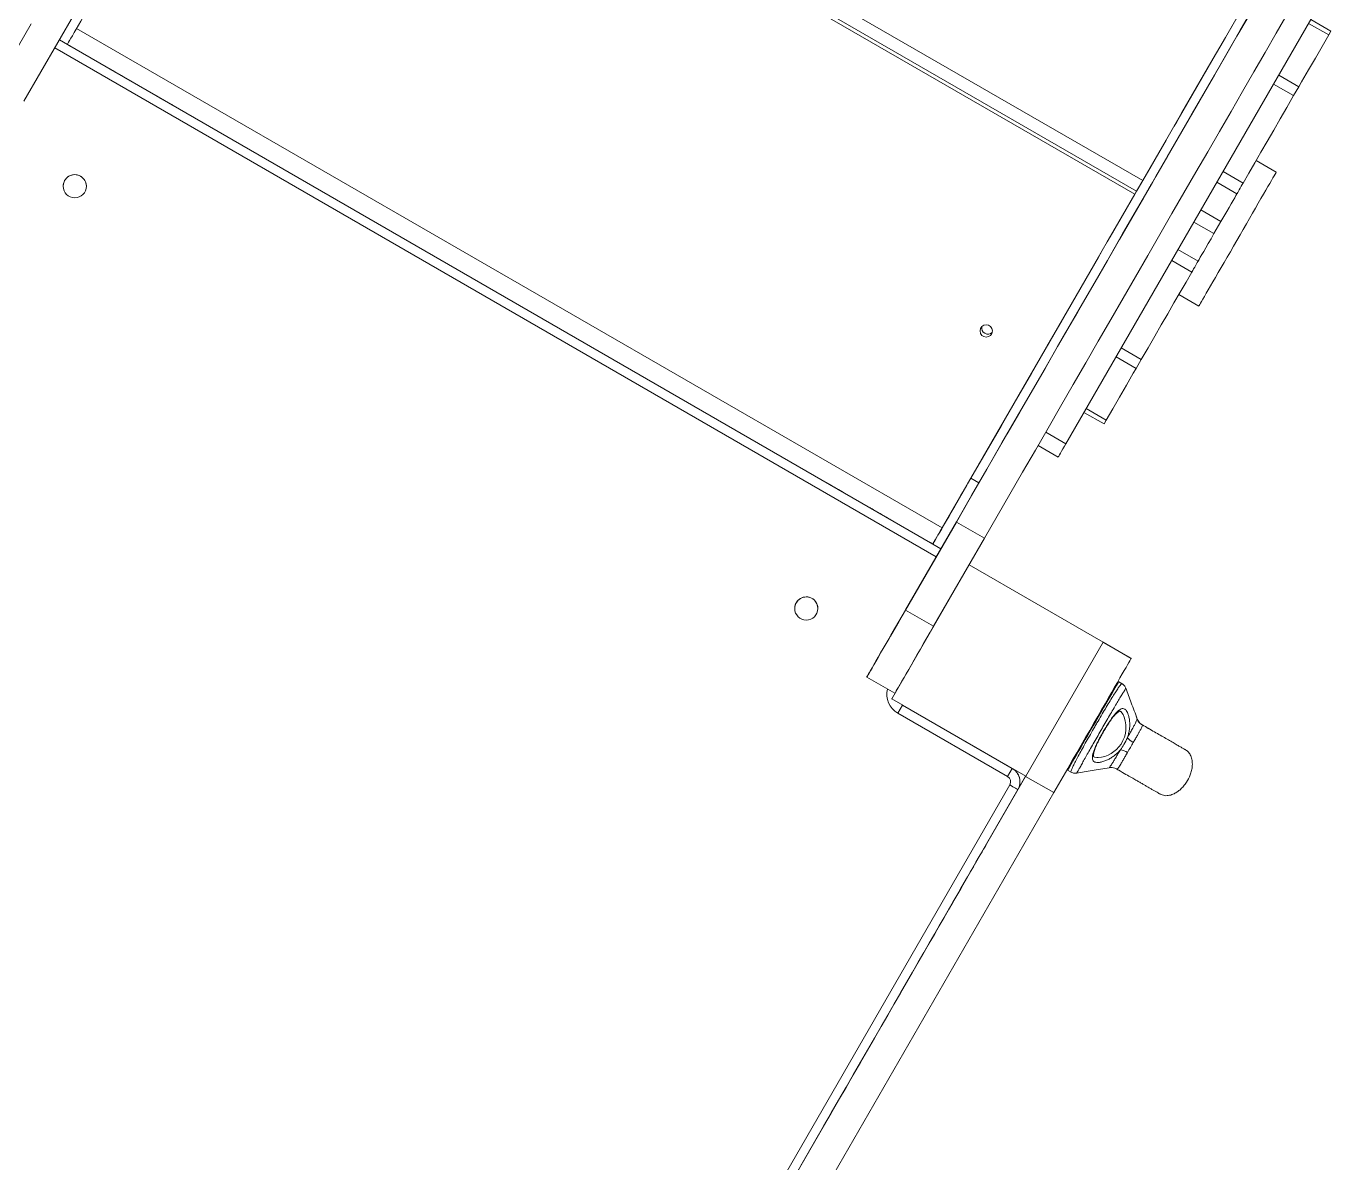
# Model space of a CAD drawing. Header units: millimetres. Extents: x -12977 to 11786, y -11805 to 10558.
# Drawn here: x -6508 to -5665, y 3029 to 3764 of the extents above; entities that cross this region are included whole.
import ezdxf

# ---------------------------------------------------------------- set-up
doc = ezdxf.new("R2010")
doc.units = ezdxf.units.MM
doc.layers.add('DIKOM_ОБЪЕКТ', color=7, linetype='Continuous')

msp = doc.modelspace()

# ---------------------------------------------------------------- linework, layer by layer
at = {"layer": 'DIKOM_ОБЪЕКТ', "color": 7, "linetype": 'Continuous', "lineweight": 15}
for p, q in [((-6346.128, 3987.223), (-5786.679, 3664.225)), ((-5791.774, 3655.399), (-6351.223, 3978.397)), ((-5790.656, 3657.34), (-6350.103, 3980.337)), ((-5764.681, 3702.324), (-5691.117, 3829.734)), ((-5666.322, 3788.595), (-5836.322, 3494.146)), ((-6476.972, 3772.502), (-6509.845, 3715.565)), ((-6555.167, 3679.049), (-6505.167, 3765.651)), ((-6475.795, 3762.639), (-5916.345, 3439.64)), ((-5666.442, 3758.422), (-5679.417, 3765.914)), ((-5665.018, 3760.888), (-5677.994, 3768.38)), ((-6481.786, 3752.267), (-6486.938, 3755.241)), ((-5666.442, 3758.422), (-5665.018, 3760.888)), ((-5920.135, 3421.069), (-6489.938, 3750.045)), ((-5922.334, 3429.269), (-6481.786, 3752.268)), ((-6481.786, 3752.268), (-5922.334, 3429.268)), ((-6481.785, 3752.269), (-5922.334, 3429.269)), ((-5922.334, 3429.282), (-6481.78, 3752.278)), ((-5685.759, 3724.949), (-5698.741, 3732.444)), ((-5689.093, 3719.173), (-5702.076, 3726.669)), ((-5685.759, 3724.949), (-5689.093, 3719.173)), ((-5764.681, 3702.324), (-5766.341, 3699.448)), ((-5786.679, 3664.225), (-5771.588, 3690.36)), ((-5721.726, 3662.657), (-5734.706, 3670.151)), ((-5700.343, 3669.703), (-5713.328, 3677.2)), ((-5790.664, 3657.345), (-5786.689, 3664.231)), ((-5780.752, 3662.457), (-5784.228, 3656.436)), ((-5725.762, 3655.665), (-5738.743, 3663.159)), ((-5807.72, 3627.782), (-5791.774, 3655.399)), ((-5791.774, 3655.399), (-5790.656, 3657.34)), ((-5736.077, 3637.789), (-5749.062, 3645.286)), ((-5740.589, 3629.973), (-5753.574, 3637.47)), ((-5736.077, 3637.789), (-5740.589, 3629.973)), ((-5750.904, 3612.118), (-5763.885, 3619.613)), ((-5892.967, 3480.131), (-5815.236, 3614.765)), ((-5813.264, 3618.179), (-5815.236, 3614.765)), ((-5754.941, 3605.128), (-5767.92, 3612.622)), ((-5763.328, 3590.598), (-5750.343, 3583.101)), ((-5787.573, 3548.601), (-5800.556, 3556.096)), ((-5803.889, 3550.322), (-5790.907, 3542.827)), ((-5787.573, 3548.601), (-5790.907, 3542.827)), ((-5824.625, 3514.408), (-5811.649, 3506.916)), ((-5810.226, 3509.381), (-5823.202, 3516.872)), ((-5810.226, 3509.381), (-5811.649, 3506.916)), ((-5836.322, 3494.146), (-5849.309, 3501.644)), ((-5841.323, 3485.488), (-5854.308, 3492.985)), ((-5892.967, 3480.131), (-5894.856, 3476.861)), ((-5916.345, 3439.64), (-5900.4, 3467.258)), ((-5892.557, 3468.836), (-5897.752, 3471.836)), ((-5907.129, 3443.595), (-5940.002, 3386.659)), ((-5907.127, 3443.502), (-5940, 3386.565)), ((-5888.941, 3433.002), (-5907.127, 3443.502)), ((-5888.941, 3433.002), (-5921.813, 3376.065)), ((-5922.334, 3429.267), (-5922.334, 3429.283)), ((-5922.334, 3429.277), (-5922.334, 3429.269)), ((-5922.334, 3429.277), (-5922.334, 3429.276)), ((-5922.334, 3429.269), (-5922.334, 3429.276)), ((-5922.334, 3429.269), (-5922.334, 3429.269)), ((-5917.135, 3426.265), (-5922.334, 3429.267)), ((-5898.897, 3415.742), (-5948.897, 3329.14)), ((-5898.897, 3415.742), (-5898.903, 3415.746)), ((-5812.294, 3365.742), (-5898.897, 3415.742)), ((-5921.813, 3376.065), (-5940, 3386.565)), ((-5945.25, 3377.522), (-5949.751, 3369.728)), ((-5862.294, 3279.14), (-5812.294, 3365.742)), ((-5812.401, 3365.803), (-5812.351, 3365.887)), ((-5812.351, 3365.887), (-5812.349, 3365.774)), ((-5794.165, 3355.387), (-5812.351, 3365.887)), ((-5794.16, 3355.171), (-5812.338, 3365.666)), ((-5794.16, 3355.173), (-5812.337, 3365.668)), ((-5794.161, 3355.195), (-5812.328, 3365.684)), ((-5794.161, 3355.22), (-5812.317, 3365.702)), ((-5794.162, 3355.241), (-5812.308, 3365.718)), ((-5794.162, 3355.241), (-5794.171, 3355.225)), ((-5794.161, 3355.195), (-5794.17, 3355.179)), ((-5794.165, 3355.387), (-5794.162, 3355.241)), ((-5794.161, 3355.22), (-5794.161, 3355.195)), ((-5794.16, 3355.173), (-5794.16, 3355.171)), ((-5965, 3343.271), (-5965.002, 3343.35)), ((-5946.814, 3332.771), (-5965, 3343.271)), ((-5799.947, 3338.903), (-5802.22, 3340.215)), ((-5802.214, 3340.212), (-5802.208, 3340.222)), ((-5799.935, 3338.91), (-5802.208, 3340.222)), ((-5948.897, 3329.14), (-5948.948, 3329.169)), ((-5948.897, 3329.14), (-5862.294, 3279.14)), ((-5942.023, 3325.165), (-5945.023, 3319.968)), ((-5942.27, 3325.314), (-5942.023, 3325.165)), ((-5942.023, 3325.166), (-5942.252, 3325.303)), ((-5942.023, 3325.166), (-5942.023, 3325.165)), ((-5871.009, 3284.166), (-5942.023, 3325.166)), ((-5942.023, 3325.165), (-5871.009, 3284.165)), ((-5874.009, 3278.968), (-5945.023, 3319.968)), ((-5786.945, 3312.268), (-5786.934, 3312.242)), ((-5871.009, 3284.165), (-5874.009, 3278.968)), ((-5871.009, 3284.165), (-5871.009, 3284.166)), ((-5835.22, 3283.057), (-5832.943, 3281.743)), ((-5808.308, 3284.735), (-5808.279, 3284.767)), ((-5808.304, 3284.73), (-5808.293, 3284.752)), ((-5803.296, 3283.824), (-5803.335, 3283.843)), ((-6212.545, 2684.607), (-5872.545, 3273.504)), ((-5862.346, 3279.054), (-6212.347, 2672.836)), ((-5866.821, 3271.558), (-5862.406, 3279.204)), ((-5866.011, 3275.711), (-5866.012, 3275.712)), ((-5844.16, 3268.554), (-5862.346, 3279.054)), ((-5867.349, 3270.505), (-6207.349, 2681.607)), ((-5844.16, 3268.554), (-6194.16, 2662.336))]:
    msp.add_line(p, q, dxfattribs=at)
at = {"layer": 'DIKOM_ОБЪЕКТ', "color": 7, "linetype": 'Continuous', "lineweight": 15, "flags": 128}
for points in [[(-6457.205, 3794.836), (-6459.359, 3791.105), (-6461.493, 3787.408), (-6463.593, 3783.771), (-6465.642, 3780.223), (-6467.625, 3776.789), (-6469.527, 3773.494), (-6471.335, 3770.364), (-6473.033, 3767.422), (-6474.611, 3764.689), (-6476.057, 3762.187), (-6477.358, 3759.933), (-6478.506, 3757.944), (-6479.493, 3756.236), (-6480.311, 3754.821), (-6480.952, 3753.709), (-6481.414, 3752.909), (-6481.694, 3752.428), (-6481.786, 3752.267)], [(-5907.129, 3443.595), (-5897.294, 3460.63), (-5887.463, 3477.659), (-5877.636, 3494.677), (-5867.82, 3511.679), (-5858.017, 3528.659), (-5848.229, 3545.612), (-5838.46, 3562.532), (-5828.713, 3579.414), (-5818.991, 3596.253), (-5809.297, 3613.043), (-5799.634, 3629.778), (-5790.007, 3646.454), (-5780.415, 3663.065), (-5770.865, 3679.606), (-5761.359, 3696.071), (-5751.899, 3712.455), (-5742.489, 3728.754), (-5733.13, 3744.961), (-5723.829, 3761.072), (-5714.585, 3777.081)], [(-5897.752, 3471.836), (-5887.901, 3488.9), (-5878.055, 3505.953), (-5868.219, 3522.989), (-5858.395, 3540.005), (-5848.587, 3556.993), (-5838.797, 3573.948), (-5829.029, 3590.866), (-5819.287, 3607.74), (-5809.572, 3624.566), (-5799.889, 3641.337), (-5790.24, 3658.049), (-5780.629, 3674.696), (-5771.058, 3691.272), (-5761.531, 3707.773), (-5752.051, 3724.193), (-5742.619, 3740.527), (-5733.242, 3756.769), (-5723.919, 3772.915)], [(-5888.941, 3433.002), (-5880.712, 3447.254), (-5872.489, 3461.498), (-5864.273, 3475.727), (-5856.069, 3489.935), (-5847.883, 3504.115), (-5839.716, 3518.26), (-5831.573, 3532.364), (-5823.457, 3546.42), (-5815.373, 3560.422), (-5807.324, 3574.362), (-5799.315, 3588.235), (-5791.348, 3602.034), (-5783.427, 3615.751), (-5775.557, 3629.383), (-5767.74, 3642.92), (-5759.982, 3656.358), (-5752.285, 3669.69), (-5744.652, 3682.909), (-5737.088, 3696.009), (-5729.595, 3708.985), (-5722.179, 3721.831), (-5714.841, 3734.539), (-5707.585, 3747.104), (-5700.416, 3759.522), (-5693.335, 3771.784)], [(-5907.127, 3443.502), (-5898.899, 3457.754), (-5890.675, 3471.998), (-5882.46, 3486.227), (-5874.257, 3500.435), (-5866.069, 3514.615), (-5857.902, 3528.76), (-5849.759, 3542.864), (-5841.644, 3556.92), (-5833.56, 3570.922), (-5825.511, 3584.862), (-5817.501, 3598.735), (-5809.534, 3612.534), (-5801.613, 3626.251), (-5793.743, 3639.883), (-5785.927, 3653.42), (-5778.168, 3666.858), (-5770.471, 3680.19), (-5762.838, 3693.408), (-5755.274, 3706.509), (-5747.781, 3719.485), (-5740.365, 3732.331), (-5733.027, 3745.039), (-5725.771, 3757.604), (-5718.602, 3770.022)], [(-5666.442, 3758.422), (-5670.707, 3751.032), (-5675.05, 3743.511), (-5679.461, 3735.871), (-5683.933, 3728.125), (-5685.765, 3724.952)], [(-6481.787, 3752.276), (-6480.965, 3751.801), (-6480.379, 3751.464), (-6480.084, 3751.293), (-6480.107, 3751.307), (-6480.446, 3751.503), (-6481.069, 3751.863), (-6481.762, 3752.263)], [(-6454.939, 3736.78), (-6454.778, 3736.686), (-6454.3, 3736.41), (-6453.528, 3735.964), (-6452.497, 3735.369), (-6451.257, 3734.653), (-6449.865, 3733.849), (-6448.386, 3732.995), (-6446.891, 3732.132), (-6445.447, 3731.299), (-6444.124, 3730.535), (-6442.982, 3729.875), (-6442.076, 3729.352), (-6441.446, 3728.989), (-6441.124, 3728.803), (-6441.124, 3728.804), (-6441.447, 3728.99), (-6442.075, 3729.353), (-6442.982, 3729.877), (-6444.124, 3730.537), (-6445.447, 3731.3), (-6446.891, 3732.134), (-6448.387, 3732.998), (-6449.865, 3733.852), (-6451.257, 3734.655), (-6452.497, 3735.371), (-6453.527, 3735.965), (-6454.299, 3736.411), (-6454.778, 3736.687), (-6454.939, 3736.78)], [(-6423.763, 3718.774), (-6423.599, 3718.679), (-6423.12, 3718.402), (-6422.355, 3717.96), (-6421.35, 3717.38), (-6420.172, 3716.7), (-6418.893, 3715.961), (-6417.593, 3715.211), (-6416.355, 3714.496), (-6415.254, 3713.861), (-6414.363, 3713.346), (-6413.736, 3712.984), (-6413.412, 3712.797), (-6413.412, 3712.798), (-6413.735, 3712.985), (-6414.363, 3713.347), (-6415.255, 3713.862), (-6416.354, 3714.497), (-6417.593, 3715.212), (-6418.893, 3715.963), (-6420.172, 3716.701), (-6421.351, 3717.382), (-6422.354, 3717.961), (-6423.12, 3718.403), (-6423.6, 3718.68), (-6423.763, 3718.774)], [(-5689.093, 3719.173), (-5693.474, 3711.586), (-5697.782, 3704.123), (-5702.013, 3696.798), (-5706.156, 3689.622), (-5710.205, 3682.608), (-5714.155, 3675.769), (-5717.997, 3669.114), (-5721.726, 3662.657)], [(-5700.343, 3669.703), (-5700.431, 3669.551), (-5700.693, 3669.096), (-5701.128, 3668.341), (-5701.733, 3667.292), (-5702.505, 3665.957), (-5703.436, 3664.344), (-5704.52, 3662.465), (-5705.751, 3660.333), (-5707.119, 3657.963), (-5708.615, 3655.371), (-5710.228, 3652.576), (-5711.947, 3649.598), (-5713.761, 3646.457), (-5715.655, 3643.175), (-5717.618, 3639.776), (-5719.634, 3636.283), (-5721.691, 3632.721), (-5723.774, 3629.114), (-5725.867, 3625.488), (-5727.957, 3621.869), (-5730.028, 3618.281), (-5732.066, 3614.751), (-5734.057, 3611.302), (-5735.988, 3607.959), (-5737.843, 3604.745), (-5739.611, 3601.683), (-5741.278, 3598.795), (-5742.835, 3596.101), (-5744.268, 3593.619), (-5745.568, 3591.366), (-5746.727, 3589.36), (-5747.736, 3587.614), (-5748.587, 3586.139), (-5749.276, 3584.947), (-5749.797, 3584.046), (-5750.146, 3583.441), (-5750.321, 3583.138), (-5750.343, 3583.101)], [(-5780.75, 3662.409), (-5780.845, 3662.245), (-5781.119, 3661.77), (-5781.543, 3661.035), (-5782.07, 3660.121), (-5782.644, 3659.127), (-5783.202, 3658.16), (-5783.685, 3657.325), (-5784.039, 3656.712), (-5784.226, 3656.388), (-5784.226, 3656.388), (-5784.039, 3656.712), (-5783.685, 3657.325), (-5783.203, 3658.161), (-5782.644, 3659.128), (-5782.07, 3660.122), (-5781.543, 3661.036), (-5781.119, 3661.77), (-5780.845, 3662.245), (-5780.75, 3662.409)], [(-5725.762, 3655.665), (-5725.6, 3655.947), (-5725.275, 3656.511), (-5724.809, 3657.318), (-5724.236, 3658.31), (-5723.596, 3659.419), (-5722.933, 3660.566), (-5722.295, 3661.671), (-5721.726, 3662.657)], [(-5725.762, 3655.665), (-5726.397, 3654.565), (-5727.222, 3653.135), (-5728.236, 3651.376), (-5729.438, 3649.293), (-5730.826, 3646.889), (-5732.396, 3644.166), (-5734.147, 3641.131), (-5736.077, 3637.789)], [(-5740.589, 3629.973), (-5742.518, 3626.633), (-5744.27, 3623.601), (-5745.841, 3620.882), (-5747.229, 3618.48), (-5748.43, 3616.399), (-5749.445, 3614.643), (-5750.27, 3613.216), (-5750.904, 3612.118)], [(-5754.941, 3605.128), (-5754.371, 3606.114), (-5753.733, 3607.219), (-5753.071, 3608.366), (-5752.431, 3609.475), (-5751.858, 3610.467), (-5751.393, 3611.273), (-5751.067, 3611.837), (-5750.904, 3612.118)], [(-5754.941, 3605.128), (-5758.669, 3598.669), (-5762.512, 3592.013), (-5766.46, 3585.171), (-5770.511, 3578.156), (-5774.654, 3570.979), (-5778.883, 3563.652), (-5783.192, 3556.189), (-5787.573, 3548.601)], [(-5790.913, 3542.83), (-5792.735, 3539.675), (-5797.206, 3531.929), (-5801.617, 3524.29), (-5805.959, 3516.769), (-5810.226, 3509.381)], [(-5836.322, 3494.146), (-5837.298, 3492.457), (-5838.236, 3490.832), (-5839.1, 3489.335), (-5839.858, 3488.023), (-5840.479, 3486.946), (-5840.942, 3486.147), (-5841.227, 3485.654), (-5841.323, 3485.488)], [(-5990.75, 3468.774), (-5990.586, 3468.679), (-5990.108, 3468.402), (-5989.342, 3467.96), (-5988.338, 3467.38), (-5987.159, 3466.7), (-5985.88, 3465.961), (-5984.58, 3465.211), (-5983.342, 3464.496), (-5982.242, 3463.861), (-5981.351, 3463.346), (-5980.723, 3462.984), (-5980.399, 3462.797), (-5980.399, 3462.798), (-5980.723, 3462.985), (-5981.35, 3463.347), (-5982.242, 3463.862), (-5983.341, 3464.497), (-5984.58, 3465.212), (-5985.88, 3465.963), (-5987.159, 3466.701), (-5988.338, 3467.382), (-5989.342, 3467.961), (-5990.107, 3468.403), (-5990.587, 3468.68), (-5990.75, 3468.774)], [(-5897.752, 3471.836), (-5899.906, 3468.105), (-5902.041, 3464.408), (-5904.14, 3460.771), (-5906.189, 3457.223), (-5908.172, 3453.788), (-5910.075, 3450.494), (-5911.882, 3447.364), (-5913.581, 3444.422), (-5915.159, 3441.689), (-5916.604, 3439.186), (-5917.906, 3436.933), (-5919.054, 3434.944), (-5920.04, 3433.236), (-5920.858, 3431.821), (-5921.5, 3430.709), (-5921.962, 3429.909), (-5922.241, 3429.428), (-5922.334, 3429.267)], [(-5963.037, 3452.78), (-5962.875, 3452.687), (-5962.397, 3452.41), (-5961.624, 3451.964), (-5960.595, 3451.369), (-5959.354, 3450.653), (-5957.962, 3449.849), (-5956.484, 3448.995), (-5954.988, 3448.132), (-5953.545, 3447.299), (-5952.222, 3446.535), (-5951.079, 3445.875), (-5950.173, 3445.352), (-5949.544, 3444.989), (-5949.222, 3444.803), (-5949.221, 3444.804), (-5949.543, 3444.99), (-5950.173, 3445.353), (-5951.079, 3445.877), (-5952.222, 3446.537), (-5953.545, 3447.301), (-5954.988, 3448.134), (-5956.484, 3448.998), (-5957.962, 3449.851), (-5959.355, 3450.655), (-5960.595, 3451.371), (-5961.625, 3451.965), (-5962.397, 3452.411), (-5962.875, 3452.687), (-5963.037, 3452.78)], [(-5922.342, 3429.3), (-5920.814, 3431.945), (-5917.507, 3437.672), (-5916.364, 3439.651)], [(-5922.334, 3429.277), (-5923.052, 3429.691), (-5923.674, 3430.05), (-5924.014, 3430.246), (-5924.036, 3430.259), (-5923.742, 3430.089), (-5923.156, 3429.75), (-5922.334, 3429.276)], [(-5965.002, 3343.35), (-5964.906, 3343.515), (-5964.621, 3344.009), (-5964.15, 3344.827), (-5963.494, 3345.964), (-5962.659, 3347.41), (-5961.652, 3349.155), (-5960.48, 3351.185), (-5959.152, 3353.485), (-5957.679, 3356.037), (-5956.071, 3358.823), (-5954.341, 3361.821), (-5952.501, 3365.007), (-5950.567, 3368.358), (-5948.552, 3371.848), (-5946.472, 3375.451), (-5944.343, 3379.139), (-5942.181, 3382.885), (-5940.002, 3386.659)], [(-5940, 3386.565), (-5942.179, 3382.791), (-5944.341, 3379.046), (-5946.47, 3375.358), (-5948.55, 3371.755), (-5950.565, 3368.265), (-5952.499, 3364.915), (-5954.339, 3361.729), (-5956.07, 3358.733), (-5957.677, 3355.948), (-5959.151, 3353.397), (-5960.478, 3351.097), (-5961.651, 3349.068), (-5962.657, 3347.325), (-5963.492, 3345.879), (-5964.148, 3344.744), (-5964.62, 3343.927), (-5964.904, 3343.435), (-5965, 3343.271)], [(-5945.252, 3377.558), (-5945.343, 3377.4), (-5945.609, 3376.939), (-5946.028, 3376.212), (-5946.566, 3375.279), (-5947.181, 3374.214), (-5947.821, 3373.105), (-5948.436, 3372.041), (-5948.974, 3371.108), (-5949.395, 3370.382), (-5949.661, 3369.921), (-5949.752, 3369.764), (-5949.66, 3369.922), (-5949.394, 3370.383), (-5948.975, 3371.109), (-5948.436, 3372.042), (-5947.822, 3373.107), (-5947.181, 3374.216), (-5946.567, 3375.28), (-5946.028, 3376.213), (-5945.609, 3376.94), (-5945.343, 3377.4), (-5945.252, 3377.558)], [(-5945.25, 3377.486), (-5945.341, 3377.328), (-5945.607, 3376.867), (-5946.026, 3376.14), (-5946.565, 3375.207), (-5947.179, 3374.143), (-5947.82, 3373.033), (-5948.434, 3371.969), (-5948.973, 3371.036), (-5949.392, 3370.31), (-5949.658, 3369.849), (-5949.75, 3369.692), (-5949.659, 3369.85), (-5949.393, 3370.311), (-5948.973, 3371.037), (-5948.435, 3371.97), (-5947.82, 3373.035), (-5947.18, 3374.144), (-5946.565, 3375.208), (-5946.027, 3376.141), (-5945.607, 3376.868), (-5945.341, 3377.328), (-5945.25, 3377.486)], [(-5921.813, 3376.065), (-5923.992, 3372.291), (-5926.155, 3368.546), (-5928.284, 3364.858), (-5930.364, 3361.255), (-5932.379, 3357.765), (-5934.313, 3354.415), (-5936.152, 3351.229), (-5937.883, 3348.233), (-5939.491, 3345.448), (-5940.964, 3342.897), (-5942.292, 3340.597), (-5943.464, 3338.568), (-5944.471, 3336.825), (-5945.305, 3335.379), (-5945.962, 3334.244), (-5946.433, 3333.427), (-5946.718, 3332.935), (-5946.814, 3332.771)], [(-5794.16, 3355.171), (-5794.251, 3355.012), (-5794.525, 3354.538), (-5794.979, 3353.75), (-5795.613, 3352.651), (-5796.424, 3351.245), (-5797.409, 3349.538), (-5798.566, 3347.536), (-5799.887, 3345.245), (-5801.371, 3342.674), (-5803.011, 3339.833), (-5804.801, 3336.732), (-5806.735, 3333.382), (-5808.805, 3329.796), (-5811.004, 3325.986), (-5813.324, 3321.967), (-5815.756, 3317.753), (-5818.293, 3313.359), (-5820.924, 3308.802), (-5823.64, 3304.098), (-5826.429, 3299.265), (-5829.285, 3294.319), (-5832.194, 3289.28), (-5835.147, 3284.165), (-5838.133, 3278.993), (-5841.141, 3273.783), (-5844.16, 3268.554)], [(-5802.22, 3340.215), (-5802.22, 3340.215), (-5802.31, 3340.058), (-5802.58, 3339.59), (-5803.027, 3338.816), (-5803.647, 3337.743), (-5804.431, 3336.386), (-5805.372, 3334.756), (-5806.459, 3332.874), (-5807.681, 3330.758), (-5809.023, 3328.433), (-5810.471, 3325.924), (-5812.01, 3323.259), (-5813.623, 3320.466), (-5815.291, 3317.577), (-5816.997, 3314.622), (-5818.721, 3311.635)], [(-5818.195, 3291.775), (-5817.855, 3291.542), (-5816.421, 3291.209), (-5815.412, 3291.177), (-5813.367, 3291.402), (-5811.072, 3291.992), (-5809.068, 3292.77), (-5807.013, 3293.844), (-5805.261, 3295.028), (-5803.569, 3296.466), (-5802.045, 3298.099), (-5800.681, 3299.938), (-5799.427, 3302.155), (-5798.474, 3304.485), (-5797.845, 3306.845), (-5797.519, 3309.156), (-5797.518, 3312.262), (-5797.933, 3315.054), (-5798.571, 3317.255), (-5799.388, 3319.07), (-5800.89, 3320.939), (-5800.89, 3320.939)], [(-5818.721, 3311.635), (-5820.446, 3308.647), (-5822.152, 3305.693), (-5823.82, 3302.804), (-5825.432, 3300.011), (-5826.971, 3297.346), (-5828.42, 3294.837), (-5829.762, 3292.512), (-5830.983, 3290.397), (-5832.07, 3288.515), (-5833.01, 3286.886), (-5833.793, 3285.527), (-5834.412, 3284.456), (-5834.859, 3283.681), (-5835.129, 3283.214), (-5835.22, 3283.057)], [(-5867.349, 3270.505), (-5867.449, 3270.562), (-5867.744, 3270.733), (-5868.224, 3271.01), (-5868.871, 3271.383), (-5869.658, 3271.838), (-5870.557, 3272.356), (-5871.531, 3272.919), (-5872.545, 3273.504)], [(-6007.927, 3027.005), (-6002.895, 3035.72), (-5997.904, 3044.364), (-5992.96, 3052.928), (-5988.068, 3061.402), (-5983.233, 3069.774), (-5978.462, 3078.037), (-5973.762, 3086.179), (-5969.135, 3094.19), (-5964.59, 3102.063), (-5960.129, 3109.787), (-5955.761, 3117.354), (-5951.488, 3124.754), (-5947.316, 3131.978), (-5943.251, 3139.019), (-5939.296, 3145.867), (-5935.458, 3152.515), (-5931.739, 3158.955), (-5928.144, 3165.18), (-5924.679, 3171.181), (-5921.346, 3176.953), (-5918.15, 3182.488), (-5915.094, 3187.779), (-5912.182, 3192.82), (-5909.419, 3197.606), (-5906.805, 3202.131), (-5904.346, 3206.389), (-5902.043, 3210.376), (-5899.901, 3214.087), (-5897.92, 3217.516), (-5896.103, 3220.661), (-5894.452, 3223.518), (-5892.971, 3226.083), (-5891.659, 3228.353), (-5890.519, 3230.326), (-5889.552, 3231.999), (-5888.761, 3233.37), (-5888.143, 3234.438), (-5887.701, 3235.201), (-5887.436, 3235.659), (-5887.347, 3235.811)], [(-5887.347, 3235.811), (-5887.436, 3235.656), (-5887.701, 3235.196), (-5888.143, 3234.429), (-5888.76, 3233.358), (-5889.552, 3231.984), (-5890.52, 3230.308), (-5891.659, 3228.333), (-5892.97, 3226.06), (-5894.452, 3223.492), (-5896.102, 3220.632), (-5897.919, 3217.485), (-5899.9, 3214.052), (-5902.043, 3210.339), (-5904.345, 3206.349), (-5906.805, 3202.088), (-5909.418, 3197.561), (-5912.181, 3192.772), (-5915.093, 3187.729), (-5918.148, 3182.435), (-5921.344, 3176.898), (-5924.677, 3171.124), (-5928.143, 3165.12), (-5931.737, 3158.894), (-5935.456, 3152.452), (-5939.295, 3145.802), (-5943.249, 3138.951), (-5947.315, 3131.909), (-5951.486, 3124.682), (-5955.759, 3117.281), (-5960.128, 3109.713), (-5964.588, 3101.988), (-5969.133, 3094.113), (-5973.76, 3086.1), (-5978.461, 3077.957), (-5983.231, 3069.694), (-5988.065, 3061.32), (-5992.958, 3052.846), (-5997.903, 3044.281), (-6002.893, 3035.635), (-6007.925, 3026.92)]]:
    msp.add_lwpolyline(points, dxfattribs=at)
at = {"layer": 'DIKOM_ОБЪЕКТ', "color": 7, "linetype": 'Continuous', "lineweight": 15}
for centre, radius in [((-6476.986, 3660.583), 7.5), ((-5887.824, 3567.019), 3.991), ((-6004.135, 3387.583), 7.5)]:
    msp.add_circle(centre, radius, dxfattribs=at)
for centre, radius, start, end in [((-6476.985, 3660.583), 7.5, 59.99708, 181.185362), ((-6476.984, 3660.583), 7.499, 1.17682, 60.004219), ((-5886.709, 3568.974), 4.003, 166.519207, 313.582205), ((-6004.135, 3387.582), 7.5, 60.0043, 181.178143), ((-6004.134, 3387.584), 7.498, 1.173811, 60.007228), ((-5938.024, 3332.092), 13.999, 165.779231, 240.000955), ((-5782.384, 3317.695), 19.739, 223.908331, 238.22265), ((-5805.785, 3277.147), 19.725, 61.798768, 76.127143), ((-5876.004, 3275.509), 9.995, 1.163808, 60.01278), ((-5876.009, 3275.505), 10, 329.998773, 60.002593), ((-5876.01, 3275.504), 4.001, 330.013563, 59.996682)]:
    msp.add_arc(centre, radius, start, end, dxfattribs=at)
for points, knots in [([(-5802.214, 3340.205), (-5802.224, 3340.213), (-5802.281, 3340.259), (-5802.405, 3340.284), (-5802.553, 3340.281), (-5802.669, 3340.244), (-5802.745, 3340.204), (-5802.777, 3340.175), (-5802.785, 3340.168)], [0, 0, 0, 0, 0.06120234, 0.35586456, 0.58776614, 0.78379429, 0.94805517, 1, 1, 1, 1]), ([(-5832.893, 3281.827), (-5832.943, 3281.824), (-5833.156, 3281.809), (-5832.996, 3282.57), (-5832.415, 3284.12), (-5831.327, 3286.435), (-5829.796, 3289.425), (-5827.896, 3292.98), (-5825.654, 3297.061), (-5823.177, 3301.484), (-5820.498, 3306.205), (-5818.168, 3310.266), (-5815.825, 3314.311), (-5813.492, 3318.31), (-5810.824, 3322.822), (-5808.301, 3327.023), (-5806.036, 3330.721), (-5804.044, 3333.866), (-5802.407, 3336.322), (-5801.144, 3338.019), (-5800.307, 3338.926), (-5800.083, 3338.864), (-5799.986, 3338.837)], [0, 0, 0, 0, 0.01677194, 0.07116523, 0.12402494, 0.17841515, 0.23127196, 0.28566142, 0.33851726, 0.39290719, 0.44576479, 0.5001545, 0.52822947, 0.58109778, 0.63549897, 0.68838104, 0.7427954, 0.79571662, 0.85017263, 0.90325972, 0.95789575, 1, 1, 1, 1]), ([(-5797.699, 3336.121), (-5797.681, 3336.127), (-5797.565, 3336.164), (-5797.899, 3335.557), (-5798.636, 3334.283), (-5799.806, 3332.355), (-5801.324, 3329.837), (-5803.128, 3326.823), (-5805.205, 3323.324), (-5807.463, 3319.49), (-5809.888, 3315.346), (-5811.989, 3311.727), (-5814.102, 3308.074), (-5816.21, 3304.411), (-5818.632, 3300.177), (-5820.937, 3296.118), (-5823.034, 3292.397), (-5824.905, 3289.055), (-5826.478, 3286.216), (-5827.745, 3283.911), (-5828.666, 3282.258), (-5829.238, 3281.268), (-5829.359, 3281.22), (-5829.412, 3281.199)], [0, 0, 0, 0, 0.0100764, 0.0650586, 0.1166581, 0.1695312, 0.2200307, 0.2718031, 0.3217412, 0.3729803, 0.4226348, 0.4736043, 0.4999095, 0.5495293, 0.6004675, 0.650284, 0.7014144, 0.7516788, 0.8032324, 0.8543052, 0.9066419, 0.9591501, 1, 1, 1, 1]), ([(-5797.66, 3336.14), (-5797.763, 3336.405), (-5797.993, 3336.992), (-5798.64, 3337.871), (-5799.324, 3338.546), (-5799.825, 3338.8), (-5799.966, 3338.872)], [0, 0, 0, 0, 0.2546601, 0.5642026, 0.8770396, 1, 1, 1, 1]), ([(-5797.643, 3336.138), (-5797.751, 3336.413), (-5797.986, 3337.013), (-5798.647, 3337.9), (-5799.329, 3338.566), (-5799.821, 3338.813), (-5799.953, 3338.88)], [0, 0, 0, 0, 0.2628694, 0.5722894, 0.8850363, 1, 1, 1, 1]), ([(-5790.177, 3316.136), (-5791.479, 3319.605), (-5793.906, 3326.073), (-5796.461, 3332.953), (-5797.645, 3336.143)], [0, 0, 0, 0, 0.5363069, 1, 1, 1, 1]), ([(-5790.163, 3316.127), (-5791.467, 3319.601), (-5793.893, 3326.069), (-5796.446, 3332.948), (-5797.627, 3336.132)], [0, 0, 0, 0, 0.53712363, 1, 1, 1, 1]), ([(-5801.055, 3296.297), (-5801.503, 3295.784), (-5802.524, 3294.616), (-5804.261, 3293.033), (-5806.28, 3291.506), (-5808.428, 3290.215), (-5810.745, 3289.136), (-5813.075, 3288.367), (-5814.926, 3288.041), (-5816.487, 3288.011), (-5817.749, 3288.264), (-5818.73, 3288.993), (-5819.229, 3290.175), (-5819.25, 3291.742), (-5818.868, 3293.68), (-5818.157, 3295.867), (-5817.154, 3298.331), (-5815.935, 3300.956), (-5814.519, 3303.739), (-5812.983, 3306.558), (-5811.342, 3309.393), (-5809.674, 3312.119), (-5807.984, 3314.704), (-5806.342, 3317.033), (-5804.749, 3319.073), (-5803.257, 3320.726), (-5801.856, 3321.962), (-5800.578, 3322.718), (-5799.404, 3322.968), (-5798.579, 3322.751), (-5797.86, 3322.286), (-5797.239, 3321.642), (-5796.488, 3320.38), (-5795.799, 3318.55), (-5795.244, 3316.033), (-5794.98, 3312.972), (-5795.151, 3309.807), (-5795.704, 3306.796), (-5796.256, 3304.971), (-5796.594, 3304.036), (-5796.605, 3304.006)], [0, 0, 0, 0, 0.0178179, 0.040614, 0.0638767, 0.0899606, 0.1165612, 0.1477745, 0.1798459, 0.1976953, 0.2279121, 0.2591208, 0.288896, 0.3196868, 0.3477199, 0.3765978, 0.4040076, 0.432201, 0.4594059, 0.4873748, 0.5144935, 0.542366, 0.569432, 0.5972497, 0.624267, 0.6520375, 0.6790479, 0.7068126, 0.7340102, 0.7619683, 0.7716665, 0.7950571, 0.818886, 0.8493428, 0.8806252, 0.9145779, 0.9496804, 0.9741127, 0.9991565, 1, 1, 1, 1]), ([(-5818.228, 3291.728), (-5818.267, 3291.753), (-5818.362, 3291.816), (-5818.39, 3291.862), (-5818.504, 3292.278), (-5818.516, 3292.944), (-5818.38, 3293.9), (-5818.09, 3295.082), (-5817.637, 3296.47), (-5817.016, 3298.074), (-5816.243, 3299.848), (-5815.338, 3301.751), (-5814.318, 3303.759), (-5813.209, 3305.821), (-5812.033, 3307.899), (-5810.816, 3309.957), (-5809.581, 3311.947), (-5808.347, 3313.833), (-5807.138, 3315.576), (-5805.975, 3317.138), (-5804.877, 3318.48), (-5803.872, 3319.574), (-5802.989, 3320.386), (-5802.278, 3320.901), (-5801.895, 3321.093), (-5801.755, 3321.147), (-5801.735, 3321.155)], [0, 0, 0, 0, 0.03673795, 0.08890919, 0.12771406, 0.16887598, 0.20933885, 0.24894485, 0.29102612, 0.33448199, 0.37830705, 0.42327442, 0.46845881, 0.51405258, 0.55976801, 0.60538777, 0.65125771, 0.69658663, 0.74193594, 0.78686558, 0.831046, 0.87483477, 0.9168299, 0.95798327, 0.99413902, 1, 1, 1, 1]), ([(-5801.735, 3321.155), (-5801.668, 3321.175), (-5801.477, 3321.234), (-5801.361, 3321.227), (-5801.281, 3321.191), (-5801.238, 3321.172)], [0, 0, 0, 0, 0.1985047, 0.5681503, 1, 1, 1, 1]), ([(-5800.89, 3320.939), (-5801, 3321.032), (-5801.114, 3321.127), (-5801.235, 3321.169), (-5801.237, 3321.17)], [0, 0, 0, 0, 0.9798424, 1, 1, 1, 1]), ([(-5796.605, 3304.006), (-5796.062, 3304.961), (-5794.963, 3306.896), (-5793.525, 3309.474), (-5792.301, 3311.724), (-5791.413, 3313.418), (-5790.782, 3314.691), (-5790.285, 3315.778), (-5790.224, 3315.998), (-5790.186, 3316.133)], [0, 0, 0, 0, 0.1682568, 0.3405146, 0.4783899, 0.6203365, 0.7238839, 0.8307654, 1, 1, 1, 1]), ([(-5786.937, 3312.278), (-5787.314, 3312.507), (-5788.127, 3312.998), (-5789.11, 3314.024), (-5789.856, 3315.113), (-5790.123, 3315.785), (-5790.245, 3316.09)], [0, 0, 0, 0, 0.2409048, 0.51887983, 0.78218413, 1, 1, 1, 1]), ([(-5786.859, 3312.268), (-5787.201, 3312.475), (-5787.991, 3312.953), (-5788.995, 3314.013), (-5789.766, 3315.139), (-5790.036, 3315.853), (-5790.144, 3316.137)], [0, 0, 0, 0, 0.229158, 0.5288053, 0.8126404, 1, 1, 1, 1]), ([(-5786.934, 3312.242), (-5786.862, 3312.179), (-5786.695, 3312.031), (-5787.156, 3310.865), (-5788.038, 3309.206), (-5789.099, 3307.328), (-5790.168, 3305.46), (-5791.399, 3303.311), (-5792.316, 3301.719), (-5792.779, 3300.914)], [0, 0, 0, 0, 0.1153882, 0.2718882, 0.4593378, 0.580052, 0.7035644, 0.8502188, 1, 1, 1, 1]), ([(-5758.938, 3296.181), (-5758.989, 3296.21), (-5759.093, 3296.269), (-5759.923, 3296.748), (-5761.265, 3297.523), (-5763.155, 3298.613), (-5765.546, 3299.993), (-5768.394, 3301.637), (-5771.632, 3303.506), (-5775.185, 3305.557), (-5778.978, 3307.746), (-5782.845, 3309.979), (-5785.591, 3311.564), (-5786.887, 3312.312)], [0, 0, 0, 0, 0.1001881, 0.2016436, 0.3031568, 0.4035674, 0.50173, 0.5966464, 0.6875544, 0.7738552, 0.8552734, 0.9316939, 1, 1, 1, 1]), ([(-5758.933, 3296.178), (-5758.984, 3296.207), (-5759.088, 3296.268), (-5759.916, 3296.746), (-5761.259, 3297.522), (-5763.148, 3298.613), (-5765.539, 3299.994), (-5768.387, 3301.639), (-5771.624, 3303.508), (-5775.177, 3305.561), (-5778.97, 3307.751), (-5782.838, 3309.984), (-5785.586, 3311.571), (-5786.884, 3312.32)], [0, 0, 0, 0, 0.1001812, 0.2016269, 0.3031334, 0.4035345, 0.5016875, 0.5965938, 0.6874926, 0.773791, 0.8552, 0.9316118, 1, 1, 1, 1]), ([(-5801.055, 3296.297), (-5800.266, 3297.376), (-5798.507, 3299.781), (-5797.281, 3302.504), (-5796.605, 3304.006)], [0, 0, 0, 0, 0.4488401, 1, 1, 1, 1]), ([(-5792.779, 3300.914), (-5793.403, 3299.878), (-5794.671, 3297.774), (-5795.86, 3295.623), (-5796.463, 3294.531)], [0, 0, 0, 0, 0.4924359, 1, 1, 1, 1]), ([(-5808.279, 3284.767), (-5808.242, 3284.791), (-5808.196, 3284.822), (-5807.819, 3285.32), (-5807.353, 3285.977), (-5806.787, 3286.83), (-5806.102, 3287.9), (-5805.261, 3289.237), (-5803.992, 3291.33), (-5802.581, 3293.694), (-5801.605, 3295.359), (-5801.055, 3296.297)], [0, 0, 0, 0, 0.1290519, 0.163112, 0.2767, 0.3949745, 0.4084667, 0.5530145, 0.7022998, 0.8323246, 1, 1, 1, 1]), ([(-5796.463, 3294.531), (-5796.914, 3293.753), (-5797.796, 3292.232), (-5799.058, 3290.056), (-5800.077, 3288.308), (-5800.932, 3286.86), (-5801.635, 3285.694), (-5802.268, 3284.712), (-5802.769, 3284.058), (-5803.152, 3283.671), (-5803.254, 3283.779), (-5803.296, 3283.824)], [0, 0, 0, 0, 0.14682452, 0.28723534, 0.43069787, 0.5172954, 0.62559477, 0.7367144, 0.83168737, 0.92977231, 1, 1, 1, 1]), ([(-5775.435, 3267.6), (-5774.497, 3267.204), (-5772.555, 3266.385), (-5769.342, 3266.67), (-5766.557, 3267.666), (-5764.222, 3269.044), (-5762.173, 3270.666), (-5760.174, 3272.712), (-5757.888, 3275.759), (-5756.125, 3279.217), (-5754.992, 3282.922), (-5754.511, 3286.094), (-5754.62, 3289.345), (-5755.44, 3292.294), (-5756.878, 3294.706), (-5758.279, 3295.709), (-5758.935, 3296.179)], [0, 0, 0, 0, 0.0692966, 0.1433598, 0.215078, 0.272476, 0.3293445, 0.3947645, 0.469008, 0.5912888, 0.6598989, 0.7354097, 0.8114212, 0.8821929, 0.9448945, 1, 1, 1, 1]), ([(-5835.461, 3283.545), (-5835.465, 3283.519), (-5835.475, 3283.448), (-5835.447, 3283.32), (-5835.371, 3283.179), (-5835.277, 3283.079), (-5835.207, 3283.055), (-5835.194, 3283.05)], [0, 0, 0, 0, 0.1272112, 0.3588322, 0.6314216, 0.9294608, 1, 1, 1, 1]), ([(-5832.929, 3281.749), (-5832.583, 3281.575), (-5831.891, 3281.225), (-5830.79, 3281.041), (-5829.937, 3281.034), (-5829.519, 3281.123), (-5829.401, 3281.149)], [0, 0, 0, 0, 0.3011691, 0.6017147, 0.8875858, 1, 1, 1, 1]), ([(-5829.4, 3281.131), (-5826.093, 3281.687), (-5819.144, 3282.855), (-5812.025, 3284.048), (-5808.294, 3284.673)], [0, 0, 0, 0, 0.4759387, 1, 1, 1, 1]), ([(-5808.263, 3284.673), (-5807.883, 3284.729), (-5807.015, 3284.857), (-5805.535, 3284.681), (-5804.228, 3284.306), (-5803.557, 3283.903), (-5803.329, 3283.766)], [0, 0, 0, 0, 0.2377076, 0.5438495, 0.8451208, 1, 1, 1, 1]), ([(-5803.395, 3283.738), (-5802.977, 3283.497), (-5800.857, 3282.273), (-5797.648, 3280.421), (-5793.983, 3278.305), (-5791.253, 3276.729), (-5789.032, 3275.446), (-5787.137, 3274.353), (-5785.27, 3273.275), (-5783.432, 3272.214), (-5781.548, 3271.127), (-5779.708, 3270.065), (-5778.02, 3269.091), (-5776.626, 3268.286), (-5775.635, 3267.715), (-5775.502, 3267.639), (-5775.433, 3267.599)], [0, 0, 0, 0, 0.0209835, 0.1064909, 0.1818923, 0.2433263, 0.2897696, 0.3429781, 0.3919569, 0.4494129, 0.51599, 0.592365, 0.6789857, 0.7760341, 0.8833207, 1, 1, 1, 1]), ([(-5803.388, 3283.771), (-5803.389, 3283.759), (-5803.39, 3283.738), (-5803.378, 3283.746), (-5803.372, 3283.75)], [0, 0, 0, 0, 0.56687389, 1, 1, 1, 1])]:
    msp.add_open_spline(points, degree=3, knots=knots, dxfattribs=at)

doc.saveas('drawing.dxf')
